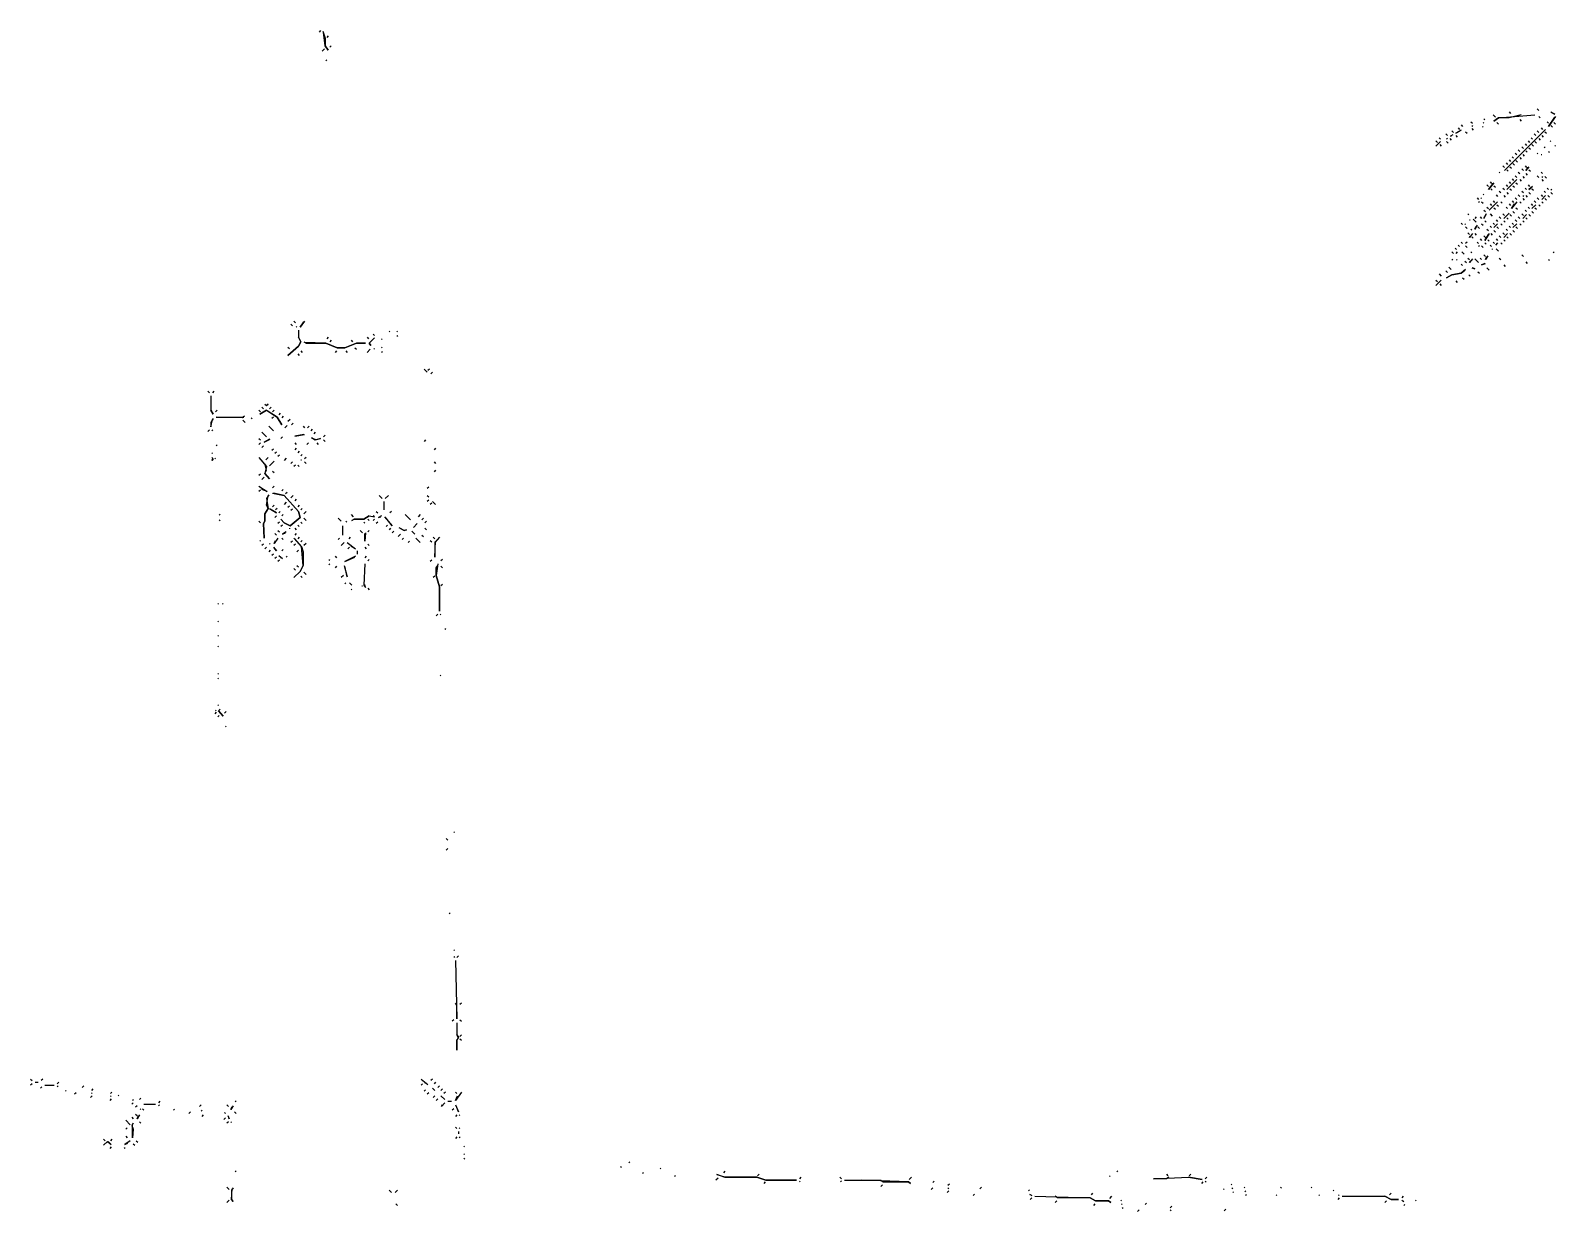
# Model space of a CAD drawing. Extents: x 1 to 2775, y -31 to 2075.
# Drawn here: x 247.8 to 581.7, y 1290.5 to 1549.2 of the extents above; entities that cross this region are included whole.
import ezdxf

# ---------------------------------------------------------------- set-up
doc = ezdxf.new("R2010")
doc.units = 0
doc.layers.add('LINEWORK', color=4, linetype='CONTINUOUS')

msp = doc.modelspace()

# ---------------------------------------------------------------- linework, layer by layer
at = {"layer": 'LINEWORK'}
for points in [[(311.3333, 1549.1667), (311, 1548.8333)], [(311.8333, 1549), (312.3333, 1547.5), (312.3333, 1545.8333), (313, 1544.8333), (312.3333, 1545.8333), (312, 1548.8333)], [(313, 1548), (312.6667, 1547.6667)], [(313.6667, 1545.8333), (313.3333, 1545.5)], [(312.1667, 1545.1667), (311.6667, 1544.6667)], [(312.6667, 1542.6667), (312.5, 1542.5)], [(563.1667, 1529.1667), (563.5, 1528.8333)], [(566, 1529), (565.8333, 1528.8333)], [(566, 1529.8333), (566.1667, 1529.6667)], [(568, 1530.6667), (568.5, 1530.1667)], [(574.1667, 1530.6667), (571.5, 1530), (569.1667, 1530), (568.1667, 1529.3333), (569.1667, 1530), (577.1667, 1530.6667)], [(568.8333, 1529), (569.1667, 1528.6667)], [(571.5, 1531.3333), (571.8333, 1531)], [(573.8333, 1529.6667), (574.1667, 1529.3333)], [(577.6667, 1532), (578, 1531.6667)], [(578, 1530.3333), (578.3333, 1530)], [(579.8333, 1529.1667), (580.1667, 1528.8333)], [(581.6667, 1530.3333), (580.1667, 1528.1667), (581.5, 1530.1667)], [(580.6667, 1531.3333), (581.5, 1530.8333), (580.8333, 1531.1667)], [(581.3333, 1529), (581.6667, 1528.6667)], [(556.1667, 1525.6667), (556.5, 1525.3333)], [(557.6667, 1526.5), (558, 1526.1667)], [(559.1667, 1526.3333), (558.6667, 1526), (559, 1526.1667)], [(559, 1527.1667), (559.3333, 1526.8333)], [(561, 1527.3333), (559.8333, 1526.6667), (560.8333, 1527.1667)], [(559.8333, 1526.1667), (560.1667, 1525.8333)], [(560.3333, 1527.8333), (560.6667, 1527.5)], [(561, 1528.5), (561.3333, 1528.1667)], [(562, 1527), (562.3333, 1526.6667)], [(563.5, 1528.3333), (563.3333, 1528.1667)], [(563.3333, 1527.6667), (563.6667, 1527.3333)], [(565.6667, 1528.1667), (565.8333, 1528)], [(579.5, 1527.5), (570.5, 1518.5), (579.3333, 1527.3333)], [(576.3333, 1525.6667), (576.6667, 1525.3333)], [(577, 1526.5), (577.3333, 1526.1667)], [(577.6667, 1527.1667), (578, 1526.8333)], [(578.5, 1527.8333), (578.8333, 1527.5)], [(578.6667, 1526.1667), (579, 1525.8333)], [(579.3333, 1527), (579.6667, 1526.6667)], [(580.6667, 1528.3333), (581, 1528)], [(555.5, 1525), (555.8333, 1524.6667)], [(556.5, 1524.8333), (555.5, 1523.8333)], [(556.3333, 1524.1667), (556.6667, 1523.8333)], [(558, 1525.5), (557.8333, 1525.3333)], [(557.8333, 1524.8333), (558.1667, 1524.5)], [(558.5, 1525.5), (558.8333, 1525.1667)], [(572.8333, 1522.3333), (573.1667, 1522)], [(573.5, 1523), (573.8333, 1522.6667)], [(574.3333, 1523.6667), (574.6667, 1523.3333)], [(575, 1524.3333), (575.3333, 1524)], [(575.1667, 1522.8333), (575.5, 1522.5)], [(575.6667, 1525), (576, 1524.6667)], [(575.8333, 1523.5), (576.1667, 1523.1667)], [(576.5, 1524.1667), (576.8333, 1523.8333)], [(577.1667, 1524.8333), (577.5, 1524.5)], [(577.6667, 1522.3333), (577.8333, 1522.1667)], [(578, 1525.5), (578.3333, 1525.1667)], [(579.1667, 1523.6667), (579.3333, 1523.5)], [(580.1667, 1522.6667), (580.3333, 1522.5)], [(580.5, 1525), (580.6667, 1524.8333)], [(581.5, 1524), (581.6667, 1523.8333)], [(570.1667, 1519.5), (570.5, 1519.1667)], [(570.8333, 1520.1667), (571.1667, 1519.8333)], [(571.5, 1520.8333), (571.8333, 1520.5)], [(571.6667, 1519.3333), (572, 1519)], [(572.1667, 1521.5), (572.5, 1521.1667)], [(572.3333, 1520), (572.6667, 1519.6667)], [(573, 1520.6667), (573.3333, 1520.3333)], [(573.8333, 1521.3333), (574.1667, 1521)], [(574.5, 1522), (574.8333, 1521.6667)], [(575, 1519.5), (575.3333, 1519.1667)], [(575.8333, 1519.3333), (575.1667, 1518.5), (575.6667, 1519.1667)], [(578.5, 1522), (578.6667, 1522)], [(568.1667, 1515.8333), (567, 1514.3333), (568, 1515.6667)], [(567.3333, 1516), (567.6667, 1515.6667)], [(569.3333, 1518.1667), (569.5, 1518)], [(571, 1518.6667), (571.3333, 1518.3333)], [(573.1667, 1516.5), (571, 1514.3333)], [(571.5, 1516), (571.8333, 1515.6667)], [(572.1667, 1516.6667), (572.5, 1516.3333)], [(572.8333, 1517.3333), (573.1667, 1517)], [(573, 1515.8333), (573.3333, 1515.5)], [(573.5, 1518.1667), (573.8333, 1517.8333)], [(573.8333, 1516.5), (574.1667, 1516.1667)], [(574.3333, 1518.8333), (574.6667, 1518.5)], [(574.5, 1517.1667), (574.8333, 1516.8333)], [(575.1667, 1517.8333), (575.5, 1517.5)], [(575.8333, 1518.6667), (576.1667, 1518.3333)], [(577.6667, 1517.3333), (578, 1517)], [(578.5, 1518.1667), (578.8333, 1517.8333)], [(578.8333, 1517.1667), (578.6667, 1517)], [(578.6667, 1516.5), (579, 1516.1667)], [(579.3333, 1517.1667), (579.6667, 1516.8333)], [(564.5, 1512.5), (564.8333, 1512.1667)], [(565.5, 1512.5), (565.3333, 1512.3333)], [(566, 1513.3333), (565.8333, 1513.1667)], [(566.6667, 1515.3333), (567, 1515)], [(567.5, 1514.5), (567.8333, 1514.1667)], [(568.1667, 1515.1667), (568.5, 1514.8333)], [(568.6667, 1513.1667), (569, 1512.8333)], [(569.3333, 1514), (569.6667, 1513.6667)], [(570.1667, 1514.6667), (570.5, 1514.3333)], [(570.3333, 1513), (570.6667, 1512.6667)], [(570.8333, 1515.3333), (571.1667, 1515)], [(571, 1513.6667), (571.3333, 1513.3333)], [(571.6667, 1514.5), (572, 1514.1667)], [(572.3333, 1515.1667), (572.6667, 1514.8333)], [(572.8333, 1512.5), (573.1667, 1512.1667)], [(573.5, 1513.1667), (573.8333, 1512.8333)], [(574.3333, 1514), (574.6667, 1513.6667)], [(574.6667, 1513), (574.5, 1512.8333)], [(574.5, 1512.3333), (574.8333, 1512)], [(575, 1514.6667), (575.3333, 1514.3333)], [(575.1667, 1513), (575.5, 1512.6667)], [(575.6667, 1515.3333), (576, 1515)], [(576.6667, 1515), (575.8333, 1514.3333), (576.5, 1514.8333)], [(575.8333, 1513.6667), (576.1667, 1513.3333)], [(576.5, 1514.5), (576.8333, 1514.1667)], [(577.6667, 1512.5), (578, 1512.1667)], [(578.5, 1513.1667), (578.8333, 1512.8333)], [(579.5, 1513), (578.6667, 1512.1667)], [(579.1667, 1514), (579.5, 1513.6667)], [(579.3333, 1512.3333), (579.6667, 1512)], [(579.8333, 1514.6667), (580.1667, 1514.3333)], [(580, 1513), (580.3333, 1512.6667)], [(580.8333, 1514.3333), (580.6667, 1514.1667)], [(580.6667, 1513.6667), (581, 1513.3333)], [(562.5, 1509), (562.6667, 1508.8333)], [(565, 1511.6667), (564.8333, 1511.5)], [(565.5, 1511.6667), (565.8333, 1511.3333)], [(566, 1509.8333), (566.3333, 1509.5)], [(566.5, 1509), (566, 1508), (566.5, 1508.8333)], [(566.6667, 1510.5), (567, 1510.1667)], [(569, 1511.6667), (567.1667, 1509.8333)], [(567.3333, 1511.1667), (567.6667, 1510.8333)], [(567.3333, 1509), (567.8333, 1508.5)], [(568, 1511.8333), (568.3333, 1511.5)], [(568.1667, 1510.3333), (568.5, 1510)], [(568.8333, 1511), (569.1667, 1510.6667)], [(569.6667, 1511.6667), (570, 1511.3333)], [(570.1667, 1509), (570.5, 1508.6667)], [(571.5, 1509.1667), (570.3333, 1508)], [(570.8333, 1510.5), (571.1667, 1510.1667)], [(571.5, 1511.1667), (571.8333, 1510.8333)], [(573.1667, 1511.6667), (572, 1510.1667), (572.6667, 1511.1667)], [(572.1667, 1511.8333), (572.5, 1511.5)], [(572.3333, 1509.5), (572.6667, 1509.1667)], [(573, 1510.3333), (573.3333, 1510)], [(573.8333, 1511.6667), (574.1667, 1511.3333)], [(574.3333, 1509), (574.6667, 1508.6667)], [(575, 1509.8333), (575.3333, 1509.5)], [(575.6667, 1510.5), (576, 1510.1667)], [(576.3333, 1511.1667), (576.6667, 1510.8333)], [(577.3333, 1511), (576.5, 1510.1667)], [(576.5, 1509.5), (576.8333, 1509.1667)], [(577, 1511.8333), (577.3333, 1511.5)], [(577.1667, 1510.3333), (577.5, 1510)], [(578, 1511), (578.3333, 1510.6667)], [(578.6667, 1511.6667), (579, 1511.3333)], [(561, 1507), (561.3333, 1506.6667)], [(562, 1506.8333), (561.8333, 1506.6667)], [(562, 1506.1667), (562.3333, 1505.8333)], [(562.8333, 1507.6667), (563, 1507.6667)], [(563.1667, 1505.6667), (563.3333, 1505.5)], [(563.6667, 1507.8333), (564.3333, 1507.1667)], [(564.3333, 1508.3333), (564, 1508)], [(564.5, 1506.5), (564, 1505.6667), (564.3333, 1506.3333)], [(564.6667, 1506.1667), (565, 1505.8333)], [(565.1667, 1508.3333), (565.5, 1508)], [(565.5, 1506.8333), (565.8333, 1506.5)], [(566.1667, 1507.5), (566.5, 1507.1667)], [(566.6667, 1505.6667), (567, 1505.3333)], [(567.3333, 1506.3333), (567.6667, 1506)], [(568, 1507), (568.3333, 1506.6667)], [(569, 1506.8333), (568.1667, 1506)], [(568.6667, 1507.6667), (569, 1507.3333)], [(568.8333, 1506.1667), (569.1667, 1505.8333)], [(569.3333, 1508.3333), (569.6667, 1508)], [(569.6667, 1506.8333), (570, 1506.5)], [(570.3333, 1507.5), (570.6667, 1507.1667)], [(570.8333, 1505.6667), (571.1667, 1505.3333)], [(571, 1508.1667), (571.3333, 1507.8333)], [(571.5, 1506.3333), (571.8333, 1506)], [(571.6667, 1508.8333), (572, 1508.5)], [(572.1667, 1507), (572.5, 1506.6667)], [(573.1667, 1506.8333), (572.3333, 1506)], [(572.8333, 1507.6667), (573.1667, 1507.3333)], [(573, 1506.1667), (573.3333, 1505.8333)], [(573.5, 1508.3333), (573.8333, 1508)], [(573.8333, 1506.8333), (574.1667, 1506.5)], [(575.3333, 1508.8333), (574.5, 1508)], [(574.5, 1507.5), (574.8333, 1507.1667)], [(575.1667, 1508.1667), (575.5, 1507.8333)], [(575.8333, 1508.8333), (576.1667, 1508.5)], [(561, 1502.8333), (561.3333, 1502.5)], [(562.3333, 1502.8333), (562, 1502.5)], [(562.5, 1504.8333), (562.8333, 1504.5)], [(563.5, 1504.6667), (562.8333, 1503.8333), (563, 1504.1667)], [(563.3333, 1504), (563.6667, 1503.6667)], [(564, 1504.6667), (564.3333, 1504.3333)], [(564.5, 1502.8333), (564.8333, 1502.5)], [(565.1667, 1503.5), (565.5, 1503.1667)], [(566, 1504.1667), (566.3333, 1503.8333)], [(567.1667, 1504.6667), (566.1667, 1503.1667), (567, 1504.5)], [(566.1667, 1502.6667), (566.5, 1502.3333)], [(566.8333, 1503.3333), (567.1667, 1503)], [(567.5, 1504.6667), (567.8333, 1504.3333)], [(568, 1502.8333), (568.3333, 1502.5)], [(568.1667, 1505.3333), (568.5, 1505)], [(569, 1502.6667), (568.5, 1502.1667)], [(568.6667, 1503.5), (569, 1503.1667)], [(569.3333, 1504.1667), (569.6667, 1503.8333)], [(569.6667, 1502.6667), (570, 1502.3333)], [(570.1667, 1504.8333), (570.5, 1504.5)], [(571.1667, 1504.6667), (570.3333, 1503.8333)], [(570.3333, 1503.3333), (570.6667, 1503)], [(571, 1504), (571.3333, 1503.6667)], [(571.6667, 1504.6667), (572, 1504.3333)], [(572.3333, 1505.3333), (572.6667, 1505)], [(559, 1500.6667), (559.3333, 1500.3333)], [(559.1667, 1499), (559, 1498.8333)], [(559.6667, 1501.5), (560, 1501.1667)], [(560.1667, 1500.6667), (559.8333, 1500.3333)], [(560, 1499), (560.1667, 1498.8333)], [(560.3333, 1502.1667), (560.6667, 1501.8333)], [(561.1667, 1500.6667), (561.6667, 1500.1667)], [(562, 1502), (562.3333, 1501.6667)], [(562.5, 1499.3333), (562.8333, 1499)], [(563.5, 1499.1667), (562.8333, 1498.3333), (563, 1498.6667)], [(563.1667, 1500.6667), (563.3333, 1500.5)], [(564, 1499.1667), (564.8333, 1498.3333)], [(565, 1502), (564.8333, 1501.8333)], [(565.1667, 1499.3333), (565.5, 1499)], [(565.5, 1502), (565.8333, 1501.6667)], [(566, 1500), (566.3333, 1499.6667)], [(566.8333, 1499.8333), (566.3333, 1499), (566.6667, 1499.6667)], [(567.3333, 1502.1667), (567.6667, 1501.8333)], [(567.8333, 1501.3333), (567.8333, 1501.1667)], [(568.6667, 1501.3333), (569.1667, 1500.8333)], [(569.3333, 1499.3333), (569.6667, 1499)], [(574.3333, 1500), (574.6667, 1499.6667)], [(580.1667, 1499), (580.3333, 1498.8333)], [(581.1667, 1500.6667), (581.3333, 1500.5)], [(556.1667, 1495.8333), (556.6667, 1495.3333)], [(557.6667, 1496.5), (558, 1496.1667)], [(562, 1496.8333), (561, 1496), (559, 1495.6667), (557.8333, 1495), (559, 1495.6667), (561, 1496), (561.8333, 1496.6667)], [(558.3333, 1497.3333), (558.8333, 1496.8333)], [(561, 1498), (561.3333, 1497.6667)], [(561.8333, 1498.6667), (562.1667, 1498.3333)], [(562.6667, 1495.6667), (563, 1495.3333)], [(563.3333, 1497.1667), (564, 1497), (563.5, 1497.1667)], [(564.6667, 1496.3333), (565, 1496)], [(566.1667, 1498.1667), (565.5, 1497.8333), (566.3333, 1498.1667)], [(566.6667, 1497.1667), (567.1667, 1496.6667)], [(570.3333, 1497.8333), (570.6667, 1497.5)], [(575.1667, 1498.5), (575.5, 1498.1667)], [(556.6667, 1494.5), (555.5, 1493.3333)], [(555.5, 1494.5), (555.8333, 1494.1667)], [(556.3333, 1493.6667), (556.6667, 1493.3333)], [(559.8333, 1494.3333), (560.1667, 1494)], [(561.3333, 1495), (561.6667, 1494.6667)], [(306.5, 1483.5), (306.5, 1482), (307, 1481), (306.5, 1480), (304.1667, 1478), (306.5, 1480), (307, 1481), (306.5, 1482)], [(304.8333, 1484.8333), (305.1667, 1484.5)], [(305.5, 1485.5), (305.8333, 1485.1667)], [(306, 1484.3333), (306.1667, 1484.1667)], [(307.8333, 1485.5), (306.8333, 1484.1667), (307.6667, 1485.3333)], [(322.8333, 1482.6667), (323.1667, 1482.3333)], [(326.3333, 1483.3333), (326.5, 1483.1667)], [(328.1667, 1483.3333), (328, 1483.1667)], [(328, 1482.3333), (328.1667, 1482.1667)], [(304.1667, 1479.8333), (304.5, 1479.5)], [(307, 1479), (307.3333, 1478.6667)], [(307.6667, 1481), (308.1667, 1480.6667), (312.5, 1480.6667), (315, 1479.6667), (316.6667, 1479.6667), (319.1667, 1480.6667), (321.1667, 1480.6667), (319.1667, 1480.6667), (316.6667, 1479.6667), (315, 1479.6667), (312.5, 1480.6667), (307.8333, 1480.8333)], [(313, 1482), (312.6667, 1481.6667)], [(313.6667, 1481.3333), (313.3333, 1481)], [(314.8333, 1479), (314.5, 1478.6667)], [(316.8333, 1479), (317.1667, 1478.6667)], [(318, 1481.3333), (318.3333, 1481)], [(318.8333, 1479.6667), (319.1667, 1479.3333)], [(321.5, 1482), (321.8333, 1481.6667)], [(322.1667, 1479.3333), (321.5, 1478.6667)], [(323.1667, 1481.8333), (322, 1480.6667), (322.3333, 1480.1667), (322, 1480.6667)], [(323, 1479.5), (323.1667, 1479.3333)], [(324.6667, 1481.6667), (324.8333, 1481.5)], [(324.8333, 1479.8333), (324.6667, 1479.6667)], [(306.3333, 1478.3333), (306.6667, 1478)], [(324.6667, 1478.8333), (324.8333, 1478.6667)], [(334, 1475), (334.6667, 1474.3333)], [(335.1667, 1475), (334.8333, 1474.6667)], [(335.8333, 1474.3333), (335.5, 1474)], [(286.6667, 1470.1667), (287, 1469.8333)], [(287.3333, 1469.1667), (287.3333, 1466), (287.8333, 1465.1667), (287.3333, 1466)], [(288, 1470.1667), (287.6667, 1469.8333)], [(288.6667, 1466), (288.3333, 1465.6667)], [(297.8333, 1466), (298.1667, 1465.6667)], [(299.5, 1466), (298, 1465.1667), (299.5, 1466), (301.8333, 1464.5), (302.8333, 1462.8333), (301.8333, 1464.5), (299.6667, 1465.8333)], [(298.5, 1466.6667), (298.8333, 1466.3333)], [(299.1667, 1467.3333), (299.5, 1467), (299.8333, 1467.3333), (299.5, 1467)], [(300.5, 1466.6667), (300.1667, 1466.3333)], [(301.1667, 1466), (300.8333, 1465.6667)], [(287.8333, 1464.1667), (287.3333, 1463.3333), (287.3333, 1462.3333), (287.6667, 1464)], [(294.6667, 1464.6667), (294.1667, 1464.3333), (288.5, 1464.5), (294.5, 1464.5)], [(294.3333, 1463.8333), (294.8333, 1463.3333)], [(296.1667, 1464.3333), (296.3333, 1464.1667)], [(300, 1462.5), (301, 1461.5)], [(301, 1464.5), (300.6667, 1464.1667)], [(302.5, 1465.3333), (302.1667, 1465)], [(303.1667, 1464.6667), (302.8333, 1464.3333)], [(304, 1462.6667), (303.5, 1462.1667)], [(304.6667, 1464), (304.1667, 1463.5)], [(305.3333, 1463.1667), (305, 1462.8333)], [(307.5, 1462.5), (307.8333, 1462.1667)], [(308.8333, 1462.5), (308.5, 1462.1667)], [(287, 1461.6667), (286.6667, 1461.3333)], [(287.5, 1461.6667), (287.6667, 1461.5)], [(297.8333, 1459.8333), (298.1667, 1459.5)], [(298.5, 1461.1667), (299.5, 1460.1667)], [(300.1667, 1459.6667), (299, 1459), (300.3333, 1459.6667)], [(303, 1460.1667), (302.6667, 1459.8333)], [(307.6667, 1460.6667), (305.6667, 1460.3333), (307.8333, 1460.6667)], [(309.5, 1461.8333), (309.1667, 1461.5)], [(309.3333, 1460), (310.1667, 1459.5), (311.3333, 1459.8333), (310.3333, 1459.5), (309.5, 1459.8333)], [(310.1667, 1461.1667), (309.8333, 1460.8333)], [(312.3333, 1460.5), (312, 1460.1667)], [(312, 1459.5), (312.3333, 1459.1667)], [(334.3333, 1459.5), (334, 1459.1667)], [(287.6667, 1456.6667), (287.5, 1456.5)], [(287.5, 1455.6667), (287.8333, 1455.3333), (287.5, 1455), (287.8333, 1455.3333)], [(288.6667, 1458.3333), (288.5, 1458.1667)], [(298.1667, 1458.8333), (297.8333, 1458.5)], [(297.8333, 1455.6667), (299.5, 1453.6667), (299.1667, 1452.1667), (300.1667, 1451), (299.1667, 1452.1667), (299.5, 1452.8333), (299.1667, 1454.3333)], [(298.8333, 1458.1667), (298.5, 1457.8333)], [(299.8333, 1455.6667), (299.3333, 1455.1667)], [(301, 1457.5), (300.6667, 1457.1667)], [(301.6667, 1456.8333), (301.3333, 1456.5)], [(302.3333, 1456.1667), (302, 1455.8333)], [(305.6667, 1458.8333), (306, 1458.5)], [(306, 1457.6667), (305.6667, 1457.3333)], [(306.6667, 1457), (306.3333, 1456.6667)], [(307.3333, 1456.3333), (307, 1456)], [(308.1667, 1455.6667), (307.8333, 1455.3333)], [(308.6667, 1458.8333), (308.3333, 1458.5)], [(310.5, 1458.8333), (310.8333, 1458.5)], [(336.5, 1457.6667), (336.1667, 1457.3333)], [(288.3333, 1455.5), (288.1667, 1455.3333)], [(301.1667, 1454.8333), (300.1667, 1453.8333)], [(300.8333, 1452.6667), (301.1667, 1452.3333)], [(303.8333, 1455.5), (303.3333, 1455)], [(305.1667, 1454.6667), (304.8333, 1454.3333)], [(305.8333, 1454), (305.5, 1453.6667)], [(306.3333, 1454), (306.6667, 1453.6667)], [(307, 1455.1667), (307.1667, 1455.1667)], [(307.8333, 1454.6667), (308.1667, 1454.3333)], [(336.1667, 1454.6667), (336.5, 1454.3333)], [(336.5, 1452.8333), (336.1667, 1452.5)], [(298.1667, 1452), (297.8333, 1451.6667)], [(297.8333, 1449.3333), (299.6667, 1448.1667), (298.5, 1448.6667)], [(299, 1451.3333), (298.5, 1450.8333)], [(301.1667, 1449.3333), (300.8333, 1449)], [(335, 1449.1667), (334.6667, 1448.8333)], [(298.1667, 1448.5), (297.8333, 1448.1667)], [(300, 1447.5), (299.5, 1446.6667), (299.8333, 1444.5), (299.1667, 1443.3333), (299.1667, 1441.6667), (298.8333, 1441.1667), (299, 1438), (298.8333, 1441.1667), (299.1667, 1441.6667), (299.1667, 1443.3333), (299.8333, 1444.5), (299.5, 1445.1667), (299.8333, 1447.3333)], [(300.8333, 1447.8333), (303.3333, 1447.3333), (306.5, 1443.8333), (306.8333, 1442.5), (304.6667, 1440.6667), (303.3333, 1441.3333), (302.6667, 1442.1667), (303.3333, 1441.3333), (304.6667, 1440.6667), (306.8333, 1442.5), (306.5, 1443.8333), (303.3333, 1447.3333), (301, 1447.8333)], [(303.1667, 1448.6667), (302.8333, 1448.3333)], [(303.8333, 1445.8333), (303.3333, 1445.3333)], [(304, 1448), (303.6667, 1447.6667)], [(305.3333, 1447.3333), (304.8333, 1446.8333)], [(306, 1446.5), (305.6667, 1446.1667)], [(324.1667, 1447.3333), (324.8333, 1446.6667)], [(325.1667, 1446), (325.1667, 1444.1667)], [(326.1667, 1447.3333), (325.5, 1446.6667)], [(334.6667, 1447.3333), (335, 1447)], [(335, 1446.3333), (334.6667, 1446)], [(335.6667, 1445.6667), (335.3333, 1445.3333)], [(335.8333, 1446), (336.5, 1445.3333)], [(289.3333, 1443.1667), (289.1667, 1443)], [(300.1667, 1444.5), (301.6667, 1443.5), (300.3333, 1444.3333)], [(301.1667, 1445.1667), (300.8333, 1444.8333)], [(301.6667, 1442.8333), (301.3333, 1442.5)], [(301.8333, 1444.5), (301.5, 1444.1667)], [(302.5, 1443.8333), (302.1667, 1443.5)], [(303.1667, 1443.1667), (302.8333, 1442.8333)], [(304.5, 1445), (304.1667, 1444.6667)], [(305.1667, 1444.3333), (304.8333, 1444)], [(306.6667, 1445.1667), (306.3333, 1444.8333)], [(307.3333, 1444.5), (307, 1444.1667)], [(308.1667, 1443.8333), (307.6667, 1443.3333)], [(307.6667, 1442.3333), (308.1667, 1441.8333)], [(315.1667, 1442.3333), (315.8333, 1441.6667)], [(318, 1443.1667), (318.5, 1442.6667)], [(322, 1442.8333), (320.8333, 1442.1667), (318.6667, 1442.1667), (318.1667, 1441.8333), (318.6667, 1442.1667), (320.8333, 1442.1667), (322, 1442.8333), (323.1667, 1442.6667), (322.8333, 1442.8333)], [(321.6667, 1442.1667), (322, 1441.8333)], [(323.1667, 1442.1667), (322.8333, 1441.8333)], [(323.5, 1443.8333), (323.8333, 1443.5)], [(324.6667, 1442.8333), (324, 1442.5), (324.5, 1442.6667)], [(325.3333, 1442.6667), (327, 1440.6667), (325.6667, 1442.3333)], [(326.8333, 1443.8333), (326.5, 1443.5)], [(329.8333, 1443.1667), (331, 1442)], [(333.1667, 1443.1667), (332.6667, 1442.6667)], [(333.8333, 1442.3333), (333.5, 1442)], [(289.1667, 1442), (289.3333, 1441.8333)], [(297.8333, 1441.6667), (298.1667, 1441.3333)], [(301.3333, 1439), (301.6667, 1438.6667)], [(302.3333, 1441.5), (302, 1441.1667)], [(302, 1439.6667), (302.3333, 1439.3333)], [(303, 1440.8333), (302.6667, 1440.5)], [(303.8333, 1439.3333), (303, 1438.8333), (303.6667, 1439.1667)], [(304.5, 1440.1667), (304.5, 1440)], [(305.6667, 1440.1667), (306, 1439.8333)], [(306, 1439), (305.6667, 1438.6667)], [(306.3333, 1440.8333), (306.6667, 1440.5)], [(307, 1441.5), (307.3333, 1441.1667)], [(316.1667, 1440.6667), (316.1667, 1438.6667)], [(317, 1441.6667), (316.8333, 1441.5)], [(320, 1439.6667), (320.5, 1439.1667)], [(320.8333, 1441.5), (321, 1441.3333)], [(321.1667, 1439.1667), (321, 1437.3333), (321, 1439)], [(322, 1439.6667), (321.6667, 1439.3333)], [(323.8333, 1441.5), (323.5, 1441.1667)], [(326, 1440.8333), (325.6667, 1440.5)], [(326.6667, 1440.1667), (326.3333, 1439.8333)], [(327.3333, 1439.5), (327, 1439.1667)], [(328.8333, 1438.8333), (328.3333, 1438.3333)], [(328.5, 1440.3333), (329.6667, 1439.6667), (330.1667, 1439.8333), (329.6667, 1439.6667), (328.6667, 1440.1667)], [(331.3333, 1439.5), (332, 1438.8333)], [(332.5, 1441.1667), (331.6667, 1440.3333)], [(334.5, 1441.6667), (334.1667, 1441.3333)], [(334.1667, 1440.1667), (334.5, 1439.8333)], [(298.1667, 1437.5), (298, 1437.3333)], [(298.8333, 1436.6667), (298.5, 1436.3333)], [(299.5, 1436), (299.1667, 1435.6667)], [(300.1667, 1436.8333), (300.3333, 1436.6667)], [(301, 1436), (301.6667, 1435.1667), (301.1667, 1435.8333)], [(302, 1438), (301.1667, 1436.8333), (301.5, 1437.5)], [(302.8333, 1438), (303.1667, 1437.6667)], [(303.1667, 1435.5), (302.8333, 1435.1667)], [(305.1667, 1437.3333), (304.8333, 1437)], [(305.5, 1438), (307.1667, 1436.1667), (307.5, 1435), (307.5, 1432), (306.8333, 1430.6667), (305.5, 1429.3333), (306.8333, 1430.6667), (307.5, 1432), (307.1667, 1436.1667), (305.6667, 1437.8333)], [(305.8333, 1436.6667), (305.5, 1436.3333)], [(306.6667, 1438.1667), (306.3333, 1437.8333)], [(307.3333, 1437.5), (307, 1437.1667)], [(308.1667, 1436.8333), (307.6667, 1436.3333)], [(315.5, 1438), (315.1667, 1437.6667)], [(316.5, 1437), (315.8333, 1436.3333)], [(317.1667, 1437), (319, 1435.6667), (318, 1436.1667)], [(317.6667, 1436), (317.3333, 1435.6667)], [(317.8333, 1438.1667), (317.5, 1437.8333)], [(321, 1436), (321.3333, 1435.6667)], [(321.6667, 1436.6667), (322, 1436.3333)], [(329.5, 1438), (329.1667, 1437.6667)], [(330.8333, 1437.3333), (330.5, 1437)], [(332.1667, 1438), (333.1667, 1437)], [(333.5, 1438.6667), (333.8333, 1438.3333)], [(335.3333, 1437.5), (335.6667, 1437.1667)], [(336, 1438.1667), (336.3333, 1437.8333)], [(337.3333, 1438.1667), (336.3333, 1437), (336.3333, 1433.8333), (336.5, 1437.3333)], [(300.3333, 1435.3333), (300, 1435)], [(301, 1434.5), (300.6667, 1434.1667)], [(301.6667, 1433.8333), (301.3333, 1433.5)], [(302.3333, 1433.1667), (302, 1432.8333)], [(302.1667, 1434.1667), (303, 1433.5), (302.6667, 1433.6667)], [(304, 1434), (303.8333, 1433.8333)], [(306.5, 1435.3333), (306.1667, 1435)], [(313.1667, 1433.3333), (313.3333, 1433.1667)], [(313.3333, 1432.3333), (313.1667, 1432.1667)], [(314.5, 1434), (314.8333, 1433.6667)], [(319, 1434), (316.6667, 1432.8333), (318.8333, 1433.8333)], [(319.3333, 1435.1667), (319.3333, 1434.5)], [(321, 1432.3333), (320.8333, 1427.6667), (321.1667, 1427.1667), (321, 1427.8333)], [(321.3333, 1434), (321, 1433.6667)], [(322, 1433.3333), (321.6667, 1433)], [(335.6667, 1433.1667), (335.3333, 1432.8333)], [(337, 1432.3333), (336.6667, 1429.8333), (337.3333, 1427.3333), (337.3333, 1422), (337.3333, 1427.3333), (336.6667, 1429.8333), (336.6667, 1431.5), (337, 1432)], [(338, 1433.3333), (337.6667, 1433)], [(305.5, 1431.3333), (305.8333, 1431)], [(306.1667, 1432), (306.5, 1431.6667)], [(307, 1429.6667), (307.3333, 1429.3333)], [(307.6667, 1430.5), (308.1667, 1430)], [(314.8333, 1431.8333), (314.5, 1431.5)], [(316.3333, 1429.8333), (315.8333, 1429.3333)], [(316.5, 1432), (317.1667, 1429.5), (316.6667, 1431.8333)], [(336.3333, 1429.6667), (336, 1429.3333)], [(337.6667, 1431.8333), (338, 1431.5)], [(316.8333, 1428.1667), (316.6667, 1428)], [(317.6667, 1428.1667), (318.1667, 1427.6667)], [(318.1667, 1426.8333), (318, 1426.6667)], [(320.3333, 1427.5), (320.5, 1427.5)], [(321.6667, 1427), (322, 1426.6667)], [(338, 1427.8333), (337.6667, 1427.5)], [(288.8333, 1423.6667), (289, 1423.5)], [(290, 1423.6667), (289.8333, 1423.5)], [(289, 1419.8333), (288.8333, 1419.6667)], [(337, 1421.3333), (336.6667, 1421)], [(337.5, 1421.3333), (337.6667, 1421.1667)], [(288.8333, 1416.6667), (289, 1416.5)], [(338.6667, 1418.1667), (338.5, 1418)], [(289, 1414.3333), (288.8333, 1414.1667)], [(288.8333, 1408.3333), (289, 1408.1667)], [(289, 1407.3333), (288.8333, 1407.1667)], [(337.6667, 1408), (337.5, 1407.8333)], [(288.5, 1399.8333), (288.1667, 1399.5)], [(288.3333, 1400.3333), (288.5, 1400.1667)], [(288.8333, 1401.5), (289, 1401.3333)], [(289.1667, 1399.1667), (288.8333, 1398.8333)], [(289.3333, 1400.5), (289, 1400.1667), (290, 1399), (289, 1400.1667)], [(290.6667, 1400), (290.3333, 1399.6667)], [(290.5, 1396.8333), (290.6667, 1396.6667)], [(338.8333, 1372.1667), (339.1667, 1371.8333)], [(340.6667, 1373.6667), (340.5, 1373.5)], [(339.1667, 1370), (338.8333, 1369.6667)], [(339.6667, 1355.8333), (339.5, 1355.6667)], [(340.5, 1347.8333), (340.6667, 1347.6667)], [(340.5, 1346.3333), (340.6667, 1346.1667)], [(340.8333, 1345.5), (341.1667, 1332.6667), (341.1667, 1335.6667), (340.8333, 1336.1667)], [(341.5, 1346.5), (341.1667, 1346.1667)], [(342.1667, 1336.1667), (341.8333, 1335.8333)], [(340.5, 1332.5), (340.1667, 1332.1667)], [(341.8333, 1332.5), (342.1667, 1332.1667)], [(341.1667, 1331.8333), (341.1667, 1329.1667), (341.5, 1328.6667), (341.1667, 1328), (341.1667, 1325.8333), (341.1667, 1328), (341.5, 1328.5), (341.1667, 1329.1667)], [(342.1667, 1329.1667), (341.8333, 1328.8333)], [(341.8333, 1328.3333), (342.1667, 1328)], [(247.8333, 1319.5), (248.1667, 1319.1667)], [(248.8333, 1318.8333), (249.5, 1318.8333)], [(250.5, 1319.5), (250.1667, 1319.1667)], [(254, 1318.8333), (253.6667, 1318.5)], [(333.3333, 1319.5), (334.8333, 1318.3333), (334.1667, 1318.6667)], [(335.8333, 1319.5), (335.5, 1319.1667)], [(336.5, 1318.8333), (336.1667, 1318.5)], [(248.1667, 1318.5), (247.8333, 1318.1667)], [(250.3333, 1317.8333), (250, 1317.5)], [(251, 1318.1667), (253, 1318.1667)], [(253.6667, 1318), (253.8333, 1317.8333)], [(255.6667, 1317), (255.5, 1316.8333)], [(257.8333, 1316.5), (257.5, 1316.1667)], [(259.5, 1318), (259.1667, 1317.6667)], [(261.3333, 1315.8333), (261, 1315.5)], [(261.5, 1317.3333), (261.1667, 1317)], [(261.1667, 1316.5), (261.3333, 1316.3333)], [(265.6667, 1316.6667), (265.3333, 1316.3333)], [(265.3333, 1315.8333), (265.5, 1315.6667)], [(267.1667, 1316), (267, 1315.8333)], [(272, 1315.3333), (271.6667, 1315)], [(333.6667, 1318.5), (333.3333, 1318.1667)], [(334.3333, 1317.1667), (334, 1316.8333)], [(335, 1316.5), (334.6667, 1316.1667)], [(335.8333, 1317.5), (336.3333, 1317)], [(336.3333, 1315.8333), (336, 1315.5)], [(337.3333, 1318), (337, 1317.6667)], [(338, 1317.3333), (337.6667, 1317)], [(337.6667, 1315.8333), (338.5, 1315)], [(338.6667, 1316.6667), (338.3333, 1316.3333)], [(342.1667, 1316.6667), (340.8333, 1314.8333), (341.3333, 1315.8333)], [(340.8333, 1316.6667), (341.1667, 1316.3333)], [(265.5, 1315.1667), (265.1667, 1314.8333)], [(270.3333, 1314.3333), (270, 1314)], [(270.1667, 1315), (270.3333, 1314.8333)], [(271.1667, 1313.6667), (270.8333, 1313.3333)], [(272, 1313), (271.8333, 1312.8333)], [(272.3333, 1313), (272.6667, 1312.6667)], [(272.6667, 1314), (275.1667, 1314)], [(276.1667, 1314.6667), (275.8333, 1314.3333)], [(275.8333, 1313.8333), (276, 1313.6667)], [(279.3333, 1312.8333), (279.1667, 1312.6667)], [(282.8333, 1312.3333), (282.5, 1312)], [(285.1667, 1313.8333), (284.8333, 1313.5)], [(285.1667, 1312.6667), (285.3333, 1312.5)], [(290.3333, 1312.1667), (290.5, 1312)], [(290.8333, 1313.8333), (291.1667, 1313.5)], [(292.1667, 1313.6667), (291.6667, 1312.8333), (292, 1313.5)], [(292.5, 1312.3333), (292.8333, 1312)], [(292.8333, 1314.6667), (292.6667, 1314.5)], [(337, 1315.1667), (336.6667, 1314.8333)], [(338.5, 1314.3333), (337.8333, 1313.5), (338, 1313.8333)], [(339.1667, 1314.6667), (340, 1314.6667)], [(340.5, 1313), (340.1667, 1312.6667)], [(340.8333, 1313.8333), (341.5, 1312.3333), (341, 1313.6667)], [(268.6667, 1310.5), (269.6667, 1309.5)], [(269, 1308.8333), (268.6667, 1308.5)], [(270, 1311.1667), (270.3333, 1310.8333)], [(270.3333, 1309.8333), (270, 1309.3333), (270.3333, 1308.5), (270.1667, 1306.6667), (270.1667, 1309.6667)], [(270.8333, 1311.8333), (271.1667, 1311.5)], [(271.6667, 1311.6667), (271.1667, 1310.8333), (271.5, 1311.5)], [(271.6667, 1310.1667), (272, 1309.8333)], [(285.6667, 1311.6667), (285.3333, 1311.3333)], [(290.5, 1311), (290.1667, 1310.6667)], [(291.1667, 1310.1667), (290.8333, 1309.8333)], [(291, 1311.5), (291.3333, 1310.8333), (291.1667, 1311.3333)], [(291.6667, 1310.1667), (291.8333, 1310)], [(341.1667, 1311.6667), (340.8333, 1311.3333)], [(340.8333, 1309), (341.1667, 1308.6667)], [(341.6667, 1311.6667), (341.8333, 1311.5)], [(341.8333, 1308.8333), (341.6667, 1308.6667)], [(263.8333, 1306.3333), (264.1667, 1306)], [(264.6667, 1305.8333), (263.8333, 1305), (264.6667, 1305.8333), (265.5, 1305.1667), (264.8333, 1305.8333)], [(265.6667, 1306.3333), (265.3333, 1306)], [(269.6667, 1306), (268.5, 1305.1667), (269.1667, 1305.5)], [(268.6667, 1307), (269, 1306.6667)], [(270.3333, 1305.3333), (270.6667, 1305)], [(271, 1306), (271.3333, 1305.6667)], [(341.1667, 1306.8333), (340.8333, 1306.5)], [(341.5, 1308), (341.5, 1307.5)], [(341.6667, 1306.8333), (341.8333, 1306.6667)], [(265.5, 1304.6667), (265.1667, 1304.3333)], [(268.3333, 1304.5), (268.5, 1304.3333)], [(342.8333, 1304.8333), (342.6667, 1304.6667)], [(342.6667, 1303.1667), (342.8333, 1303)], [(342.8333, 1302.1667), (342.6667, 1302)], [(292.8333, 1299.3333), (292.6667, 1299.1667)], [(377.1667, 1300.3333), (377, 1300.1667)], [(379, 1301.3333), (378.8333, 1301.1667)], [(382, 1299), (381.8333, 1298.8333)], [(385.8333, 1300), (385.6667, 1299.8333)], [(398, 1298.6667), (399.8333, 1298), (406.8333, 1298), (408.8333, 1297.3333), (415.5, 1297.3333), (408.8333, 1297.3333), (406.8333, 1298), (399.8333, 1298), (398.1667, 1298.5)], [(399.8333, 1299.3333), (399.5, 1299)], [(407.3333, 1298.6667), (407, 1298.3333)], [(485.8333, 1299.3333), (485.6667, 1299.1667)], [(496.5, 1298.6667), (496.8333, 1298.3333)], [(501.8333, 1298.6667), (501.5, 1298.3333)], [(290.8333, 1295.8333), (291.3333, 1295.3333)], [(292.1667, 1295.6667), (291.8333, 1295.1667), (291.8333, 1293.1667), (292.1667, 1292.6667), (291.8333, 1293.1667), (292, 1295.5)], [(389, 1298.3333), (388.8333, 1298.1667)], [(398.3333, 1297.8333), (397.8333, 1297.3333)], [(408.6667, 1297), (408.3333, 1296.6667)], [(416.5, 1298), (416.1667, 1297.6667)], [(416.1667, 1297.1667), (416.3333, 1297)], [(425, 1298), (425.3333, 1297.6667)], [(425.3333, 1297.1667), (425.1667, 1297)], [(426, 1297.3333), (434, 1297.3333), (434.5, 1297), (440, 1297), (440.5, 1296.6667), (440, 1297), (429.8333, 1297.3333)], [(434.3333, 1296.3333), (434, 1296)], [(440.6667, 1298), (440.1667, 1297.5)], [(445.3333, 1295.6667), (445, 1295.3333)], [(445.6667, 1297.1667), (445.3333, 1296.8333)], [(449, 1296.5), (448.6667, 1296.1667)], [(448.6667, 1295.6667), (448.8333, 1295.5)], [(456, 1295.8333), (455.6667, 1295.5)], [(484.1667, 1298.3333), (484, 1298.1667)], [(497, 1298), (496.5, 1297.6667), (493.6667, 1297.6667), (501.3333, 1298), (504.3333, 1297.5), (501.3333, 1298)], [(504.5, 1297), (504.1667, 1296.6667)], [(505.3333, 1298), (505, 1297.6667)], [(505, 1297.1667), (505.1667, 1297)], [(509.1667, 1295.5), (509, 1295.3333)], [(510.8333, 1296.5), (510.6667, 1296.3333)], [(510.8333, 1295.6667), (511, 1295.5)], [(513.6667, 1295.8333), (513.5, 1295.6667)], [(521.5, 1295.8333), (521.6667, 1295.6667)], [(528.3333, 1295.8333), (528.1667, 1295.6667)], [(291.3333, 1293), (290.8333, 1292.5)], [(326.3333, 1295.1667), (326.8333, 1294.6667)], [(328.1667, 1295.1667), (327.6667, 1294.6667)], [(327.8333, 1292.1667), (328.1667, 1291.8333)], [(448.8333, 1295), (448.5, 1294.6667)], [(454.5, 1294.3333), (454.1667, 1294)], [(466.5, 1295.1667), (466.3333, 1295)], [(466.5, 1294.3333), (467, 1294), (466.6667, 1294.1667)], [(467, 1293.5), (466.6667, 1293.1667)], [(467.6667, 1293.8333), (479.8333, 1293.5), (481, 1292.8333), (483.8333, 1292.8333), (484.3333, 1292.5), (483.8333, 1292.8333), (481, 1292.8333), (479.8333, 1293.5), (472.6667, 1293.5), (472.1667, 1293.8333)], [(472.5, 1292.8333), (472.1667, 1292.5)], [(480.3333, 1294.5), (480, 1294.1667)], [(480.8333, 1292.1667), (480.5, 1291.8333)], [(484.5, 1293.8333), (484, 1293.3333)], [(486.6667, 1293), (486.5, 1292.8333)], [(486.6667, 1292.1667), (486.8333, 1292)], [(492.1667, 1292.3333), (491.8333, 1292)], [(511.1667, 1294.8333), (511, 1294.6667)], [(513.6667, 1295), (513.8333, 1294.8333)], [(514, 1294.1667), (513.8333, 1294)], [(520.5, 1294.1667), (520.6667, 1294)], [(530, 1294.1667), (529.8333, 1294)], [(533.1667, 1295.1667), (533, 1295)], [(534.3333, 1293.5), (534, 1293.1667)], [(534.1667, 1294.1667), (534.3333, 1294)], [(535, 1293.8333), (544.3333, 1293.8333), (545.6667, 1293.1667), (547.3333, 1293.1667), (545.6667, 1293.1667), (544.3333, 1293.8333)], [(544.6667, 1292.8333), (544.3333, 1292.5)], [(545.6667, 1294.5), (545.3333, 1294.1667)], [(548.3333, 1293.8333), (548, 1293.5)], [(548, 1293), (548.5, 1292.6667), (548.1667, 1292.8333)], [(548.6667, 1292), (548.5, 1291.8333)], [(551.1667, 1293), (551, 1292.8333)], [(487, 1291.3333), (486.8333, 1291.1667)], [(490.5, 1290.8333), (490.1667, 1290.5)], [(497.6667, 1291.6667), (497.3333, 1291.3333)], [(497.3333, 1290.8333), (497.5, 1290.6667)], [(509.5, 1291), (509.1667, 1290.6667)]]:
    msp.add_lwpolyline(points, dxfattribs=at)

doc.saveas('drawing.dxf')
